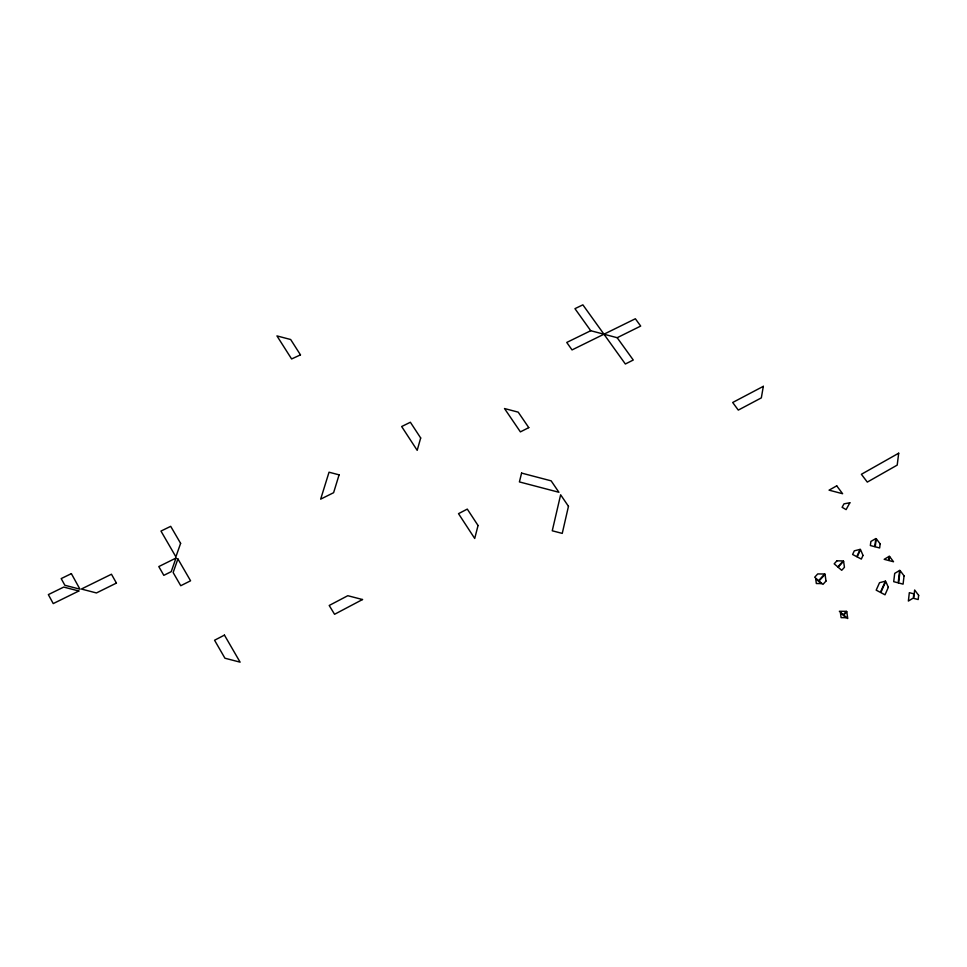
<?xml version="1.0" encoding="UTF-8"?>
<svg xmlns="http://www.w3.org/2000/svg" width="967" height="967" viewBox="0 0 967 967"><rect width="100%" height="100%" fill="white"/><g stroke="black" fill="none" stroke-linecap="round" stroke-linejoin="round"><path stroke-width="1.45" d="M617.176 337.713L640.686 326.072L635.355 318.759L572.041 349.921L566.747 342.451L590.728 330.714L617.176 337.713L633.264 360.026L625.359 364.003L582.871 304.847L574.954 308.666L590.728 330.714M918.65 595.358L918.179 599.54L913.706 598.368L914.649 590.015L918.65 595.358M913.803 593.835L913.332 598.017L908.376 601.039L909.331 592.662L913.803 593.835M904.06 575.848L903.081 584.141L898.621 582.968L900.096 570.554L904.06 575.848M899.648 570.433L898.174 582.847L893.701 581.675L894.705 573.395L899.648 570.433M889.132 556.376L888.637 560.473L884.189 559.313L889.132 556.376M889.58 556.496L889.072 560.594L893.52 561.754L889.58 556.496M898.694 453.197L897.207 465.103L867.302 482.098L861.392 474.289L898.694 453.197M880.163 543.901L879.644 547.963L875.22 546.802L876.259 538.692L880.163 543.901M875.812 538.571L874.772 546.693L870.348 545.533L870.88 541.46L875.812 538.571M763.326 386.341L761.331 397.884L738.292 410.093L732.684 402.49L763.326 386.341M568.463 506.309L562.25 533.397L552.254 530.786L560.63 494.79L568.463 506.309M521.588 473.093L519.4 481.917L558.914 492.276L551.142 480.841L521.588 473.093M478.049 525.504L474.712 538.474L458.515 513.658L467.291 509.101L478.049 525.504M420.681 437.991L417.188 450.332L401.656 426.532L410.371 422.253L420.681 437.991M339.091 474.845L333.603 492.699L320.669 499.141L329.034 472.21L339.091 474.845M180.611 543.357L175.885 556.823L160.969 531.076L170.7 526.338L180.611 543.357M175.982 558.068L171.219 571.666L163.822 575.341L158.793 566.577L175.982 558.068M177.904 558.926L173.141 572.537L180.744 585.724L190.572 580.792L177.904 558.926M888.322 587.344L885.01 594.802L880.804 592.59L885.784 581.421L888.322 587.344M885.361 581.191L880.393 592.36L876.187 590.148L879.523 582.702L885.361 581.191M863.011 555.421L861.331 559.083L857.185 556.895L860.533 549.594L863.011 555.421M860.122 549.377L856.762 556.678L852.616 554.49L854.296 550.839L860.122 549.377M849.86 502.767L846.101 509.609L842.1 507.288L843.986 503.855L849.86 502.767M846.379 611.337L843.357 614.722L839.368 611.277L846.379 611.337M846.778 611.688L843.756 615.072L847.745 618.529L846.778 611.688M843.587 561.235L838.123 567.218L841.713 570.3L844.445 567.303L843.587 561.235M825.987 581.07L822.965 584.394L819.013 580.986L825.081 574.35L825.987 581.07M824.682 574.011L818.626 580.635L814.685 577.239L817.719 573.927L824.682 574.011M836.914 560.836L834.183 563.821L837.773 566.904L843.224 560.933L836.914 560.836M836.721 485.845L829.07 490.16L842.62 493.726L836.721 485.845M362.528 599.528L334.57 614.287L329.203 605.475L347.806 595.708L362.528 599.528M224.441 635.114L214.565 640.239L224.936 658.225L240.106 662.153L224.441 635.114M528.78 427.632L520.391 431.886L504.508 408.545L518.203 412.147L528.78 427.632M116.427 583.077L96.446 592.952L81.361 589.036L111.459 574.229L116.427 583.077M78.847 590.994L53.233 603.589L48.35 594.608L63.737 587.078L78.847 590.994M71.365 573.636L61.187 578.592L64.849 585.265L79.947 589.181L71.365 573.636M300.471 354.865L291.611 358.962L276.949 335.912L290.668 339.514L300.471 354.865M846.077 617.683L841.121 617.647L840.432 612.8L846.077 617.683M821.285 583.585L816.341 583.536L815.701 578.774L821.285 583.585"/></g></svg>
